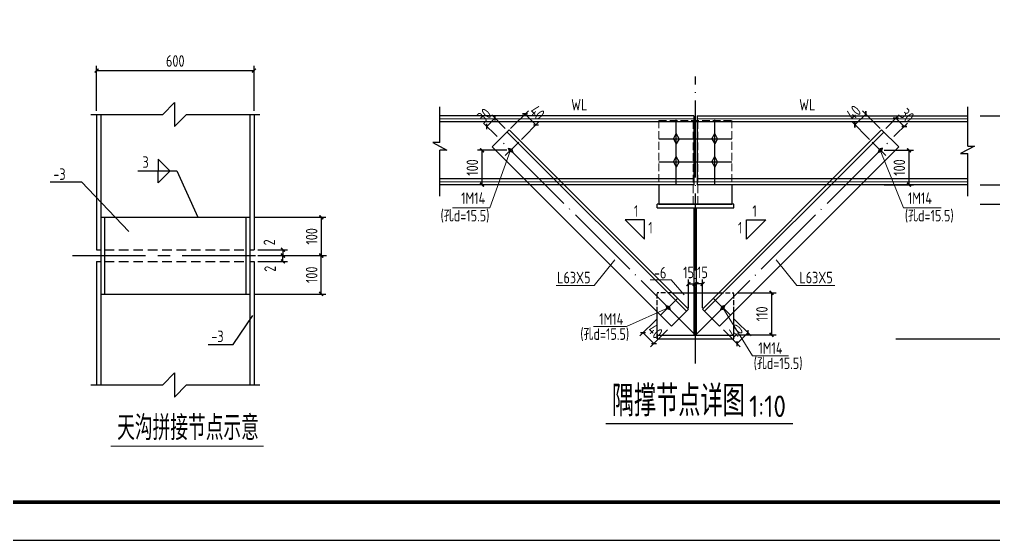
# Model space of a CAD drawing. Header units: millimetres. Extents: x 865974 to 875117, y 41124 to 44891.
# Drawn here: x 868182.8 to 868436.2, y 41123.6 to 41259.2 of the extents above; entities that cross this region are included whole.
import ezdxf

# ---------------------------------------------------------------- set-up
doc = ezdxf.new("R2010")
doc.units = ezdxf.units.MM
doc.header["$LTSCALE"] = 1000
doc.header["$MEASUREMENT"] = 0
for name, pattern in [('( Hidden )', [0.375, 0.25, -0.125]), ('3', [500, 300, -200]), ('center2', [28.575, 19.05, -3.175, 3.175, -3.175]), ('DASH', [0.35, 0.25, -0.1]), ('DASHED', [117.236842, 78.157895, -39.078947]), ('DOTE', [2.42, 2, -0.2, 0.02, -0.2])]:
    doc.linetypes.add(name, pattern=pattern)
for name, color, linetype in [('AXIS', 3, 'Continuous'), ('D1', 112, 'Continuous'), ('D2', 6, 'Continuous'), ('DIM', 7, 'Continuous'), ('DOTE', 1, 'DOTE'), ('FEN', 21, 'Continuous'), ('SHI', 3, 'Continuous'), ('文字', 7, 'Continuous'), ('桩', 6, 'Continuous'), ('梁虚线', 134, '3'), ('水平标注', 2, 'Continuous')]:
    doc.layers.add(name, color=color, linetype=linetype)
for name, color, linetype, lineweight in [('D3', 62, 'Continuous', 9), ('LZ', 64, 'Continuous', 9), ('数字', 3, 'Continuous', 9)]:
    doc.layers.add(name, color=color, linetype=linetype, lineweight=lineweight)
doc.styles.add('GBHZ', font='gbenor.shx', dxfattribs={"width": 0.9, "bigfont": 'gbcbig.shx'})
doc.dimstyles.new('Y10', dxfattribs={"dimscale": 0, "dimtxt": 3, "dimasz": 0.01, "dimexe": 1.2, "dimexo": 1, "dimgap": 1, "dimtad": 1, "dimdec": 0, "dimlfac": 10, "dimzin": 0, "dimdsep": 46, "dimtxsty": 'GBHZ', "dimblk1": 'DX', "dimblk2": 'DX', "dimsah": 1, "dimcen": 0.09, "dimdle": 1, "dimadec": 0, "dimazin": 0, "dimtfac": 1, "dimtdec": 0, "dimtix": 1, "dimtmove": 2, "dimatfit": 3, "dimldrblk": 'DX', "dimfxl": 0, "dimtolj": 1, "dimtzin": 0, "dimarcsym": 0})

# ---------------------------------------------------------------- blocks, each defined once
blk = doc.blocks.new('DX')
at = {"color": 0, "linetype": 'ByBlock', "const_width": 40}
blk.add_lwpolyline([(-54, -51), (46, 49)], dxfattribs=at)
blk = doc.blocks.new('*D10')
at = {"layer": 'Defpoints', "color": 0, "linetype": 'ByBlock', "transparency": 16777216}
for p in [(868431.71, 41234.13), (868443.26, 41234.13), (868431.71, 41216.17)]:
    blk.add_point(p, dxfattribs=at)
at = {"layer": 'dim', "color": 0, "linetype": 'ByBlock', "lineweight": -2, "transparency": 16777216}
for p, q in [((868432.71, 41234.13), (868444.46, 41234.13)), ((868443.26, 41216.18), (868443.26, 41234.12)), ((868432.71, 41216.17), (868444.46, 41216.17))]:
    blk.add_line(p, q, dxfattribs=at)
at = {"layer": 'dim', "color": 0, "linetype": 'ByBlock', "lineweight": -2, "transparency": 16777216, "xscale": 0.01, "yscale": 0.01, "zscale": 0.01}
for p, rotation in [((868443.26, 41234.13), 90), ((868443.26, 41216.17), 270)]:
    blk.add_blockref('DX', p, dxfattribs=dict(at, rotation=rotation))
at = {"layer": 'dim', "color": 0, "linetype": 'ByBlock', "transparency": 16777216, "insert": (868440.76, 41225.15), "char_height": 3, "attachment_point": 5, "rotation": 90, "style": 'GBHZ'}
blk.add_mtext('\\A1;200', dxfattribs=at)
blk = doc.blocks.new('*D11')
at = {"layer": 'Defpoints', "color": 0, "linetype": 'ByBlock', "transparency": 16777216}
for p in [(868433.71, 41211.17), (868443.26, 41211.17), (868409.74, 41176.09)]:
    blk.add_point(p, dxfattribs=at)
at = {"layer": 'dim', "color": 0, "linetype": 'ByBlock', "lineweight": -2, "transparency": 16777216}
for p, q in [((868434.71, 41211.17), (868444.46, 41211.17)), ((868443.26, 41176.1), (868443.26, 41211.16)), ((868410.74, 41176.09), (868444.46, 41176.09))]:
    blk.add_line(p, q, dxfattribs=at)
at = {"layer": 'dim', "color": 0, "linetype": 'ByBlock', "lineweight": -2, "transparency": 16777216, "xscale": 0.01, "yscale": 0.01, "zscale": 0.01}
for p, rotation in [((868443.26, 41211.17), 90), ((868443.26, 41176.09), 270)]:
    blk.add_blockref('DX', p, dxfattribs=dict(at, rotation=rotation))
at = {"layer": 'dim', "color": 0, "linetype": 'ByBlock', "transparency": 16777216, "insert": (868440.68, 41193.63), "char_height": 3, "attachment_point": 5, "rotation": 90, "style": 'GBHZ'}
blk.add_mtext('\\A1;梁高(柱高)', dxfattribs=at)
blk = doc.blocks.new('*D12')
at = {"layer": 'Defpoints', "color": 0, "transparency": 16777216}
for p in [(868358.95, 41190.36), (868358.95, 41183.13), (868360.45, 41183.13)]:
    blk.add_point(p, dxfattribs=at)
at = {"layer": 'dim', "color": 0, "lineweight": -2, "transparency": 16777216}
for p, q in [((868358.95, 41184.13), (868358.95, 41191.56)), ((868360.45, 41184.13), (868360.45, 41191.56)), ((868358.94, 41190.36), (868358.93, 41190.36)), ((868360.45, 41190.36), (868358.95, 41190.36)), ((868360.46, 41190.36), (868360.47, 41190.36))]:
    blk.add_line(p, q, dxfattribs=at)
at = {"layer": 'dim', "color": 0, "lineweight": -2, "transparency": 16777216, "xscale": 0.01, "yscale": 0.01, "zscale": 0.01}
blk.add_blockref('DX', (868358.95, 41190.36), dxfattribs=at)
at = {"layer": 'dim', "color": 0, "lineweight": -2, "transparency": 16777216, "xscale": 0.01, "yscale": 0.01, "zscale": 0.01, "rotation": 180}
blk.add_blockref('DX', (868360.45, 41190.36), dxfattribs=at)
at = {"layer": 'dim', "color": 0, "transparency": 16777216, "insert": (868360.45, 41193.36), "char_height": 3, "attachment_point": 5, "style": 'GBHZ'}
blk.add_mtext('\\A1;15', dxfattribs=at)
blk = doc.blocks.new('LS1')
at = {"layer": 'D1'}
for p, q in [((0, 10), (-5, 0)), ((-5, 0), (0, -10)), ((5, 0), (0, 10)), ((0, -10), (5, 0))]:
    blk.add_line(p, q, dxfattribs=at)
blk = doc.blocks.new('*D13')
at = {"layer": 'Defpoints', "color": 0, "transparency": 16777216}
for p in [(868407.44, 41230.12), (868412.93, 41231.37), (868409.56, 41228)]:
    blk.add_point(p, dxfattribs=at)
at = {"layer": 'dim', "color": 0, "lineweight": -2, "transparency": 16777216}
for p, q in [((868408.15, 41230.83), (868411.66, 41234.34)), ((868410.27, 41228.71), (868413.78, 41232.22)), ((868410.8, 41233.5), (868410.8, 41233.5)), ((868410.81, 41233.49), (868412.93, 41231.37)), ((868412.94, 41231.36), (868412.95, 41231.36))]:
    blk.add_line(p, q, dxfattribs=at)
at = {"layer": 'dim', "color": 0, "lineweight": -2, "transparency": 16777216, "xscale": 0.01, "yscale": 0.01, "zscale": 0.01}
for p, rotation in [((868410.81, 41233.49), 315.0000000031444), ((868412.93, 41231.37), 135.0000000031443)]:
    blk.add_blockref('DX', p, dxfattribs=dict(at, rotation=rotation))
at = {"layer": 'dim', "color": 0, "transparency": 16777216, "insert": (868413.64, 41234.2), "char_height": 3, "attachment_point": 5, "rotation": 315, "style": 'GBHZ'}
blk.add_mtext('\\A1;30', dxfattribs=at)
blk = doc.blocks.new('*D14')
at = {"layer": 'Defpoints', "color": 0, "transparency": 16777216}
for p in [(868400.15, 41231.76), (868407.44, 41230.12), (868404.61, 41227.29)]:
    blk.add_point(p, dxfattribs=at)
at = {"layer": 'dim', "color": 0, "lineweight": -2, "transparency": 16777216}
for p, q in [((868402.97, 41234.59), (868400.15, 41231.76)), ((868406.73, 41230.83), (868402.13, 41235.44)), ((868402.98, 41234.6), (868402.99, 41234.6)), ((868403.91, 41228), (868399.3, 41232.61)), ((868400.14, 41231.75), (868400.13, 41231.75))]:
    blk.add_line(p, q, dxfattribs=at)
at = {"layer": 'dim', "color": 0, "lineweight": -2, "transparency": 16777216, "xscale": 0.01, "yscale": 0.01, "zscale": 0.01}
for p, rotation in [((868402.97, 41234.59), 224.9999999976418), ((868400.15, 41231.76), 44.99999999764176)]:
    blk.add_blockref('DX', p, dxfattribs=dict(at, rotation=rotation))
at = {"layer": 'dim', "color": 0, "transparency": 16777216, "insert": (868399.79, 41234.94), "char_height": 3, "attachment_point": 5, "rotation": 45, "style": 'GBHZ'}
blk.add_mtext('\\A1;40', dxfattribs=at)
blk = doc.blocks.new('*D15')
at = {"layer": 'Defpoints', "color": 0, "transparency": 16777216}
for p in [(868406.73, 41225.17), (868406.73, 41216.17), (868414.19, 41216.17)]:
    blk.add_point(p, dxfattribs=at)
at = {"layer": 'dim', "color": 0, "lineweight": -2, "transparency": 16777216}
for p, q in [((868407.73, 41225.17), (868415.39, 41225.17)), ((868414.19, 41225.16), (868414.19, 41216.18)), ((868407.73, 41216.17), (868415.39, 41216.17))]:
    blk.add_line(p, q, dxfattribs=at)
at = {"layer": 'dim', "color": 0, "lineweight": -2, "transparency": 16777216, "xscale": 0.01, "yscale": 0.01, "zscale": 0.01}
for p, rotation in [((868414.19, 41225.17), 90), ((868414.19, 41216.17), 270)]:
    blk.add_blockref('DX', p, dxfattribs=dict(at, rotation=rotation))
at = {"layer": 'dim', "color": 0, "transparency": 16777216, "insert": (868411.69, 41220.67), "char_height": 3, "attachment_point": 5, "rotation": 90, "style": 'GBHZ'}
blk.add_mtext('\\A1;100', dxfattribs=at)
blk = doc.blocks.new('*D16')
at = {"layer": 'Defpoints', "color": 0, "transparency": 16777216}
for p in [(868358.35, 41190.36), (868356.85, 41183.13), (868358.35, 41183.13)]:
    blk.add_point(p, dxfattribs=at)
at = {"layer": 'dim', "color": 0, "lineweight": -2, "transparency": 16777216}
for p, q in [((868356.85, 41184.13), (868356.85, 41191.56)), ((868358.35, 41184.13), (868358.35, 41191.56)), ((868356.84, 41190.36), (868356.83, 41190.36)), ((868356.85, 41190.36), (868358.35, 41190.36)), ((868358.36, 41190.36), (868358.37, 41190.36))]:
    blk.add_line(p, q, dxfattribs=at)
at = {"layer": 'dim', "color": 0, "lineweight": -2, "transparency": 16777216, "xscale": 0.01, "yscale": 0.01, "zscale": 0.01}
blk.add_blockref('DX', (868356.85, 41190.36), dxfattribs=at)
at = {"layer": 'dim', "color": 0, "lineweight": -2, "transparency": 16777216, "xscale": 0.01, "yscale": 0.01, "zscale": 0.01, "rotation": 180}
blk.add_blockref('DX', (868358.35, 41190.36), dxfattribs=at)
at = {"layer": 'dim', "color": 0, "transparency": 16777216, "insert": (868356.85, 41193.36), "char_height": 3, "attachment_point": 5, "style": 'GBHZ'}
blk.add_mtext('\\A1;15', dxfattribs=at)
blk = doc.blocks.new('*D17')
at = {"layer": 'Defpoints', "color": 0, "transparency": 16777216}
for p in [(868304.36, 41231.37), (868309.85, 41230.12), (868307.73, 41228)]:
    blk.add_point(p, dxfattribs=at)
at = {"layer": 'dim', "color": 0, "lineweight": -2, "transparency": 16777216}
for p, q in [((868307.03, 41228.71), (868303.51, 41232.22)), ((868306.48, 41233.49), (868304.36, 41231.37)), ((868309.15, 41230.83), (868305.64, 41234.34)), ((868306.49, 41233.5), (868306.5, 41233.5)), ((868304.36, 41231.36), (868304.35, 41231.36))]:
    blk.add_line(p, q, dxfattribs=at)
at = {"layer": 'dim', "color": 0, "lineweight": -2, "transparency": 16777216, "xscale": 0.01, "yscale": 0.01, "zscale": 0.01}
for p, rotation in [((868304.36, 41231.37), 44.99999999685568), ((868306.48, 41233.49), 224.9999999968557)]:
    blk.add_blockref('DX', p, dxfattribs=dict(at, rotation=rotation))
at = {"layer": 'dim', "color": 0, "transparency": 16777216, "insert": (868303.66, 41234.2), "char_height": 3, "attachment_point": 5, "rotation": 45, "style": 'GBHZ'}
blk.add_mtext('\\A1;30', dxfattribs=at)
blk = doc.blocks.new('*D18')
at = {"layer": 'Defpoints', "color": 0, "transparency": 16777216}
for p in [(868309.85, 41230.12), (868317.15, 41231.76), (868312.68, 41227.29)]:
    blk.add_point(p, dxfattribs=at)
at = {"layer": 'dim', "color": 0, "lineweight": -2, "transparency": 16777216}
for p, q in [((868310.56, 41230.83), (868315.17, 41235.44)), ((868314.31, 41234.6), (868314.31, 41234.6)), ((868314.32, 41234.59), (868317.15, 41231.76)), ((868313.39, 41228), (868318, 41232.61)), ((868317.16, 41231.75), (868317.16, 41231.75))]:
    blk.add_line(p, q, dxfattribs=at)
at = {"layer": 'dim', "color": 0, "lineweight": -2, "transparency": 16777216, "xscale": 0.01, "yscale": 0.01, "zscale": 0.01}
for p, rotation in [((868314.32, 41234.59), 315.0000000023583), ((868317.15, 41231.76), 135.0000000023582)]:
    blk.add_blockref('DX', p, dxfattribs=dict(at, rotation=rotation))
at = {"layer": 'dim', "color": 0, "transparency": 16777216, "insert": (868317.5, 41234.94), "char_height": 3, "attachment_point": 5, "rotation": 315, "style": 'GBHZ'}
blk.add_mtext('\\A1;40', dxfattribs=at)
blk = doc.blocks.new('*D19')
at = {"layer": 'Defpoints', "color": 0, "transparency": 16777216}
for p in [(868310.56, 41225.17), (868303.1, 41216.17), (868310.56, 41216.17)]:
    blk.add_point(p, dxfattribs=at)
at = {"layer": 'dim', "color": 0, "lineweight": -2, "transparency": 16777216}
for p, q in [((868309.56, 41225.17), (868301.9, 41225.17)), ((868303.1, 41225.16), (868303.1, 41216.18)), ((868309.56, 41216.17), (868301.9, 41216.17))]:
    blk.add_line(p, q, dxfattribs=at)
at = {"layer": 'dim', "color": 0, "lineweight": -2, "transparency": 16777216, "xscale": 0.01, "yscale": 0.01, "zscale": 0.01}
for p, rotation in [((868303.1, 41225.17), 90), ((868303.1, 41216.17), 270)]:
    blk.add_blockref('DX', p, dxfattribs=dict(at, rotation=rotation))
at = {"layer": 'dim', "color": 0, "transparency": 16777216, "insert": (868300.6, 41220.67), "char_height": 3, "attachment_point": 5, "rotation": 90, "style": 'GBHZ'}
blk.add_mtext('\\A1;100', dxfattribs=at)
blk = doc.blocks.new('*D20')
at = {"layer": 'Defpoints', "color": 0, "transparency": 16777216}
for p in [(868368.65, 41188.08), (868368.65, 41177.09), (868378.43, 41177.09)]:
    blk.add_point(p, dxfattribs=at)
at = {"layer": 'dim', "color": 0, "lineweight": -2, "transparency": 16777216}
for p, q in [((868369.65, 41188.08), (868379.63, 41188.08)), ((868378.43, 41188.07), (868378.43, 41177.1)), ((868369.65, 41177.09), (868379.63, 41177.09))]:
    blk.add_line(p, q, dxfattribs=at)
at = {"layer": 'dim', "color": 0, "lineweight": -2, "transparency": 16777216, "xscale": 0.01, "yscale": 0.01, "zscale": 0.01}
for p, rotation in [((868378.43, 41188.08), 90), ((868378.43, 41177.09), 270)]:
    blk.add_blockref('DX', p, dxfattribs=dict(at, rotation=rotation))
at = {"layer": 'dim', "color": 0, "transparency": 16777216, "insert": (868375.93, 41182.58), "char_height": 3, "attachment_point": 5, "rotation": 90, "style": 'GBHZ'}
blk.add_mtext('\\A1;110', dxfattribs=at)
blk = doc.blocks.new('*D21')
at = {"layer": 'Defpoints', "color": 0, "linetype": 'ByBlock', "transparency": 16777216}
for p in [(868431.71, 41216.17), (868431.71, 41211.17), (868443.26, 41211.17)]:
    blk.add_point(p, dxfattribs=at)
at = {"layer": 'dim', "color": 0, "linetype": 'ByBlock', "lineweight": -2, "transparency": 16777216}
for p, q in [((868432.71, 41216.17), (868444.46, 41216.17)), ((868443.26, 41216.16), (868443.26, 41211.18)), ((868432.71, 41211.17), (868444.46, 41211.17))]:
    blk.add_line(p, q, dxfattribs=at)
at = {"layer": 'dim', "color": 0, "linetype": 'ByBlock', "lineweight": -2, "transparency": 16777216, "xscale": 0.01, "yscale": 0.01, "zscale": 0.01}
for p, rotation in [((868443.26, 41216.17), 90), ((868443.26, 41211.17), 270)]:
    blk.add_blockref('DX', p, dxfattribs=dict(at, rotation=rotation))
at = {"layer": 'dim', "color": 0, "linetype": 'ByBlock', "transparency": 16777216, "insert": (868440.76, 41213.8), "char_height": 3, "attachment_point": 5, "rotation": 90, "style": 'GBHZ'}
blk.add_mtext('\\A1;50', dxfattribs=at)
blk = doc.blocks.new('*D22')
at = {"layer": 'Defpoints', "color": 0, "transparency": 16777216}
for p in [(868368.03, 41181.94), (868365.2, 41179.11), (868372.29, 41177.68)]:
    blk.add_point(p, dxfattribs=at)
at = {"layer": 'dim', "color": 0, "lineweight": -2, "transparency": 16777216}
for p, q in [((868368.73, 41181.23), (868373.13, 41176.83)), ((868365.91, 41178.4), (868370.31, 41174)), ((868369.46, 41174.85), (868372.29, 41177.68)), ((868372.29, 41177.69), (868372.3, 41177.7)), ((868369.45, 41174.85), (868369.44, 41174.84))]:
    blk.add_line(p, q, dxfattribs=at)
at = {"layer": 'dim', "color": 0, "lineweight": -2, "transparency": 16777216, "xscale": 0.01, "yscale": 0.01, "zscale": 0.01}
for p, rotation in [((868372.29, 41177.68), 225), ((868369.46, 41174.85), 45)]:
    blk.add_blockref('DX', p, dxfattribs=dict(at, rotation=rotation))
at = {"layer": 'dim', "color": 0, "transparency": 16777216, "insert": (868369.1, 41178.04), "char_height": 3, "attachment_point": 5, "rotation": 45, "style": 'GBHZ'}
blk.add_mtext('\\A1;40', dxfattribs=at)
blk = doc.blocks.new('*D23')
at = {"layer": 'Defpoints', "color": 0, "transparency": 16777216}
for p in [(868349.27, 41181.94), (868352.1, 41179.11), (868345.01, 41177.68)]:
    blk.add_point(p, dxfattribs=at)
at = {"layer": 'dim', "color": 0, "lineweight": -2, "transparency": 16777216}
for p, q in [((868348.56, 41181.23), (868344.16, 41176.83)), ((868345, 41177.69), (868345, 41177.7)), ((868347.84, 41174.85), (868345.01, 41177.68)), ((868351.39, 41178.4), (868346.99, 41174)), ((868347.84, 41174.85), (868347.85, 41174.84))]:
    blk.add_line(p, q, dxfattribs=at)
at = {"layer": 'dim', "color": 0, "lineweight": -2, "transparency": 16777216, "xscale": 0.01, "yscale": 0.01, "zscale": 0.01}
for p, rotation in [((868345.01, 41177.68), 315), ((868347.84, 41174.85), 135)]:
    blk.add_blockref('DX', p, dxfattribs=dict(at, rotation=rotation))
at = {"layer": 'dim', "color": 0, "transparency": 16777216, "insert": (868348.19, 41178.04), "char_height": 3, "attachment_point": 5, "rotation": 315, "style": 'GBHZ'}
blk.add_mtext('\\A1;40', dxfattribs=at)
blk = doc.blocks.new('*D312')
at = {"layer": 'Defpoints', "color": 0, "linetype": 'ByBlock', "transparency": 16777216}
for p in [(868243.81, 41245.89), (868202.81, 41234.45), (868243.81, 41234.45)]:
    blk.add_point(p, dxfattribs=at)
at = {"layer": 'DIM', "color": 0, "linetype": 'ByBlock', "lineweight": -2, "transparency": 16777216}
for p, q in [((868202.81, 41235.45), (868202.81, 41247.09)), ((868202.82, 41245.89), (868243.8, 41245.89)), ((868243.81, 41235.45), (868243.81, 41247.09))]:
    blk.add_line(p, q, dxfattribs=at)
at = {"layer": 'DIM', "color": 0, "linetype": 'ByBlock', "lineweight": -2, "transparency": 16777216, "xscale": 0.01, "yscale": 0.01, "zscale": 0.01, "rotation": 180}
blk.add_blockref('DX', (868202.81, 41245.89), dxfattribs=at)
at = {"layer": 'DIM', "color": 0, "linetype": 'ByBlock', "lineweight": -2, "transparency": 16777216, "xscale": 0.01, "yscale": 0.01, "zscale": 0.01}
blk.add_blockref('DX', (868243.81, 41245.89), dxfattribs=at)
at = {"layer": 'DIM', "color": 0, "linetype": 'ByBlock', "transparency": 16777216, "insert": (868223.31, 41248.39), "char_height": 3, "attachment_point": 5, "style": 'GBHZ'}
blk.add_mtext('\\A1;600', dxfattribs=at)
blk = doc.blocks.new('*D313')
at = {"layer": 'Defpoints', "color": 0, "linetype": 'ByBlock', "transparency": 16777216}
for p in [(868242.71, 41207.75), (868250.84, 41197.75), (868261.29, 41197.75)]:
    blk.add_point(p, dxfattribs=at)
at = {"layer": 'DIM', "color": 0, "linetype": 'ByBlock', "lineweight": -2, "transparency": 16777216}
for p, q in [((868243.71, 41207.75), (868262.49, 41207.75)), ((868261.29, 41207.74), (868261.29, 41197.76)), ((868251.84, 41197.75), (868262.49, 41197.75))]:
    blk.add_line(p, q, dxfattribs=at)
at = {"layer": 'DIM', "color": 0, "linetype": 'ByBlock', "lineweight": -2, "transparency": 16777216, "xscale": 0.01, "yscale": 0.01, "zscale": 0.01}
for p, rotation in [((868261.29, 41207.75), 90), ((868261.29, 41197.75), 270)]:
    blk.add_blockref('DX', p, dxfattribs=dict(at, rotation=rotation))
at = {"layer": 'DIM', "color": 0, "linetype": 'ByBlock', "transparency": 16777216, "insert": (868258.79, 41202.75), "char_height": 3, "attachment_point": 5, "rotation": 90, "style": 'GBHZ'}
blk.add_mtext('\\A1;100', dxfattribs=at)
blk = doc.blocks.new('*D314')
at = {"layer": 'Defpoints', "color": 0, "linetype": 'ByBlock', "transparency": 16777216}
for p in [(868250.84, 41197.75), (868261.29, 41197.75), (868242.71, 41187.75)]:
    blk.add_point(p, dxfattribs=at)
at = {"layer": 'DIM', "color": 0, "linetype": 'ByBlock', "lineweight": -2, "transparency": 16777216}
for p, q in [((868251.84, 41197.75), (868262.49, 41197.75)), ((868261.29, 41187.76), (868261.29, 41197.74)), ((868243.71, 41187.75), (868262.49, 41187.75))]:
    blk.add_line(p, q, dxfattribs=at)
at = {"layer": 'DIM', "color": 0, "linetype": 'ByBlock', "lineweight": -2, "transparency": 16777216, "xscale": 0.01, "yscale": 0.01, "zscale": 0.01}
for p, rotation in [((868261.29, 41197.75), 90), ((868261.29, 41187.75), 270)]:
    blk.add_blockref('DX', p, dxfattribs=dict(at, rotation=rotation))
at = {"layer": 'DIM', "color": 0, "linetype": 'ByBlock', "transparency": 16777216, "insert": (868258.79, 41192.75), "char_height": 3, "attachment_point": 5, "rotation": 90, "style": 'GBHZ'}
blk.add_mtext('\\A1;100', dxfattribs=at)
blk = doc.blocks.new('*D315')
at = {"layer": 'Defpoints', "color": 0, "linetype": 'ByBlock', "transparency": 16777216}
for p in [(868243.81, 41197.75), (868251.31, 41197.75), (868243.81, 41196.25)]:
    blk.add_point(p, dxfattribs=at)
at = {"layer": 'DIM', "color": 0, "linetype": 'ByBlock', "lineweight": -2, "transparency": 16777216}
for p, q in [((868244.81, 41197.75), (868252.51, 41197.75)), ((868251.31, 41197.76), (868251.31, 41197.77)), ((868251.31, 41196.25), (868251.31, 41197.75)), ((868244.81, 41196.25), (868252.51, 41196.25)), ((868251.31, 41196.24), (868251.31, 41196.23))]:
    blk.add_line(p, q, dxfattribs=at)
at = {"layer": 'DIM', "color": 0, "linetype": 'ByBlock', "lineweight": -2, "transparency": 16777216, "xscale": 0.01, "yscale": 0.01, "zscale": 0.01}
for p, rotation in [((868251.31, 41197.75), 270), ((868251.31, 41196.25), 90)]:
    blk.add_blockref('DX', p, dxfattribs=dict(at, rotation=rotation))
at = {"layer": 'DIM', "color": 0, "linetype": 'ByBlock', "transparency": 16777216, "insert": (868247.98, 41194.31), "char_height": 3, "attachment_point": 5, "rotation": 90, "style": 'GBHZ'}
blk.add_mtext('\\A1;2', dxfattribs=at)
blk = doc.blocks.new('*D316')
at = {"layer": 'Defpoints', "color": 0, "linetype": 'ByBlock', "transparency": 16777216}
for p in [(868243.81, 41199.25), (868243.81, 41197.75), (868251.31, 41197.75)]:
    blk.add_point(p, dxfattribs=at)
at = {"layer": 'DIM', "color": 0, "linetype": 'ByBlock', "lineweight": -2, "transparency": 16777216}
for p, q in [((868244.81, 41199.25), (868252.51, 41199.25)), ((868251.31, 41199.26), (868251.31, 41199.27)), ((868251.31, 41199.25), (868251.31, 41197.75)), ((868244.81, 41197.75), (868252.51, 41197.75)), ((868251.31, 41197.74), (868251.31, 41197.73))]:
    blk.add_line(p, q, dxfattribs=at)
at = {"layer": 'DIM', "color": 0, "linetype": 'ByBlock', "lineweight": -2, "transparency": 16777216, "xscale": 0.01, "yscale": 0.01, "zscale": 0.01}
for p, rotation in [((868251.31, 41199.25), 270), ((868251.31, 41197.75), 90)]:
    blk.add_blockref('DX', p, dxfattribs=dict(at, rotation=rotation))
at = {"layer": 'DIM', "color": 0, "linetype": 'ByBlock', "transparency": 16777216, "insert": (868247.79, 41201.19), "char_height": 3, "attachment_point": 5, "rotation": 90, "style": 'GBHZ'}
blk.add_mtext('\\A1;2', dxfattribs=at)

msp = doc.modelspace()

# ---------------------------------------------------------------- linework, layer by layer
at = {"color": 7, "ltscale": 0.75}
for p, q in [((868190.803, 41216.904, 15.397), (868198.933, 41216.904, 15.397)), ((868211.211, 41204.058, 15.397), (868198.933, 41216.904, 15.397)), ((868238.343, 41174.619, 15.397), (868243.503, 41182.13, 15.397)), ((868231.832, 41174.619, 15.397), (868238.343, 41174.619, 15.397))]:
    msp.add_line(p, q, dxfattribs=at)
msp.add_line((868708.51, 41123.604), (867867.51, 41123.604))
at = {"color": 0, "const_width": 1}
msp.add_lwpolyline([(868698.51, 41133.604), (867892.51, 41133.604), (867892.51, 41707.604), (868698.51, 41707.604)], close=True, dxfattribs=at)
at = {"layer": 'D1', "color": 251}
for p, q in [((868292.102, 41227.159), (868292.102, 41236.44)), ((868429.466, 41226.246), (868429.466, 41236.44)), ((868290.333, 41227.159), (868293.951, 41225.22)), ((868292.102, 41227.159), (868290.333, 41227.159)), ((868293.951, 41225.22), (868292.102, 41225.22)), ((868292.102, 41213.21), (868292.102, 41225.22)), ((868431.236, 41226.246), (868427.618, 41224.307)), ((868429.466, 41226.246), (868431.236, 41226.246)), ((868427.618, 41224.307), (868429.466, 41224.307)), ((868429.466, 41213.21), (868429.466, 41224.307))]:
    msp.add_line(p, q, dxfattribs=at)
at = {"layer": 'D1', "color": 251, "linetype": 'DASH', "ltscale": 0.005}
for p, q in [((868352.605, 41188.078), (868348.648, 41188.078)), ((868348.648, 41183.125), (868348.648, 41188.078)), ((868364.69, 41188.078), (868368.648, 41188.078)), ((868368.648, 41183.125), (868368.648, 41188.078))]:
    msp.add_line(p, q, dxfattribs=at)
at = {"layer": 'D2'}
for p, q in [((868358.248, 41234.132), (868292.102, 41234.132)), ((868429.466, 41232.559), (868292.102, 41232.559)), ((868358.248, 41232.91), (868359.048, 41232.91)), ((868359.048, 41234.132), (868429.466, 41234.132)), ((868310.208, 41230.475), (868305.753, 41226.02)), ((868356.282, 41183.269), (868309.642, 41229.909)), ((868356.848, 41183.835), (868310.208, 41230.475)), ((868360.448, 41183.835), (868407.087, 41230.475)), ((868361.013, 41183.269), (868407.653, 41229.909)), ((868407.087, 41230.475), (868411.542, 41226.02)), ((868352.393, 41179.38), (868305.753, 41226.02)), ((868364.902, 41179.38), (868411.542, 41226.02)), ((868358.248, 41217.745), (868292.102, 41217.745)), ((868429.466, 41217.745), (868359.048, 41217.745)), ((868358.248, 41216.171), (868292.102, 41216.171)), ((868349.148, 41216.171), (868349.148, 41211.171)), ((868429.466, 41216.171), (868359.048, 41216.171)), ((868368.148, 41216.171), (868368.148, 41211.171)), ((868368.648, 41211.171), (868348.648, 41211.171)), ((868348.648, 41210.154), (868348.648, 41211.171)), ((868348.648, 41210.154), (868368.648, 41210.154)), ((868349.148, 41211.171), (868368.148, 41211.171)), ((868358.348, 41177.085), (868358.348, 41210.154)), ((868358.948, 41177.085), (868358.948, 41210.154)), ((868368.648, 41210.154), (868368.648, 41211.171)), ((868352.605, 41188.078), (868364.69, 41188.078)), ((868348.648, 41176.085), (868348.648, 41183.125)), ((868348.648, 41177.344), (868348.648, 41183.125)), ((868352.393, 41179.38), (868356.848, 41183.835)), ((868364.902, 41179.38), (868360.448, 41183.835)), ((868368.648, 41176.085), (868368.648, 41183.125)), ((868348.648, 41177.344), (868348.648, 41176.085)), ((868348.648, 41177.085), (868368.648, 41177.085)), ((868348.648, 41176.085), (868368.648, 41176.085)), ((868348.648, 41176.085), (868368.648, 41176.085))]:
    msp.add_line(p, q, dxfattribs=at)
at = {"layer": 'D3', "color": 251}
for p, q in [((868310.561, 41225.171), (868305.164, 41210.177)), ((868406.734, 41225.171), (868412.797, 41210.177)), ((868305.164, 41210.177), (868295.402, 41210.177)), ((868412.797, 41210.177), (868422.56, 41210.177)), ((868337.682, 41196.629), (868332.309, 41189.943)), ((868379.613, 41196.629), (868384.986, 41189.943)), ((868332.309, 41189.943), (868322.381, 41189.943)), ((868352.317, 41191.434), (868346.848, 41191.434)), ((868352.317, 41191.434), (868355.725, 41187.527)), ((868384.986, 41189.943), (868394.914, 41189.943)), ((868351.544, 41184.188), (868340.704, 41179.265)), ((868365.751, 41184.188), (868373.453, 41171.674)), ((868340.704, 41179.265), (868332.099, 41179.265)), ((868373.453, 41171.674), (868382.891, 41171.674))]:
    msp.add_line(p, q, dxfattribs=at)
at = {"layer": 'DOTE', "linetype": 'DOTE', "ltscale": 0.01}
for p, q in [((868358.648, 41169.667), (868358.648, 41244.375)), ((868353.648, 41216.172), (868353.648, 41233.055)), ((868363.648, 41216.172), (868363.648, 41233.055)), ((868358.648, 41177.085), (868307.733, 41228)), ((868312.683, 41227.293), (868309.147, 41223.757)), ((868349.148, 41228.172), (868368.148, 41228.172)), ((868358.648, 41177.085), (868409.562, 41228)), ((868404.612, 41227.293), (868408.148, 41223.757)), ((868349.148, 41222.169), (868368.148, 41222.169)), ((868349.564, 41182.209), (868354.019, 41186.663)), ((868367.731, 41182.209), (868363.276, 41186.663))]:
    msp.add_line(p, q, dxfattribs=at)
at = {"layer": 'DOTE', "linetype": 'center2', "ltscale": 0.001}
msp.add_line((868196.541, 41197.75, 15.397), (868262.614, 41197.75, 15.397), dxfattribs=at)
at = {"layer": 'FEN', "ltscale": 0.3}
for p, q in [((868213.554, 41219.764, 15.397), (868223.743, 41219.764, 15.397)), ((868223.743, 41219.764, 15.397), (868229.146, 41207.75, 15.397))]:
    msp.add_line(p, q, dxfattribs=at)
at = {"layer": 'FEN', "ltscale": 0.3, "elevation": 15.397}
for points in [[(868218.831, 41222.83), (868218.831, 41219.764)], [(868218.831, 41222.83), (868221.864, 41219.797)], [(868218.831, 41216.699), (868218.831, 41219.764)], [(868218.831, 41216.699), (868221.864, 41219.731)]]:
    msp.add_lwpolyline(points, dxfattribs=at)
at = {"layer": 'LZ', "color": 251, "linetype": 'DASHED', "ltscale": 300}
for p, q in [((868358.248, 41233.345), (868292.102, 41233.345)), ((868429.466, 41233.345), (868359.048, 41233.345)), ((868429.466, 41216.958), (868292.102, 41216.958))]:
    msp.add_line(p, q, dxfattribs=at)
at = {"layer": 'LZ', "color": 251, "linetype": 'DASH', "ltscale": 0.008}
for p, q in [((868349.148, 41232.91), (868368.148, 41232.91)), ((868349.148, 41232.91), (868349.148, 41216.171)), ((868358.005, 41211.171), (868358.005, 41232.91)), ((868359.29, 41211.171), (868359.29, 41232.91)), ((868368.148, 41232.91), (868368.148, 41216.171))]:
    msp.add_line(p, q, dxfattribs=at)
at = {"layer": 'SHI'}
for p, q in [((868220.078, 41234.446, 15.397), (868223.137, 41237.587, 15.397)), ((868223.137, 41237.587, 15.397), (868223.137, 41231.304, 15.397)), ((868201.307, 41234.446, 15.397), (868220.078, 41234.446, 15.397)), ((868226.197, 41234.446, 15.397), (868223.137, 41231.304, 15.397)), ((868226.197, 41234.446, 15.397), (868245.307, 41234.446, 15.397)), ((868220.078, 41164.076, 15.397), (868223.137, 41167.217, 15.397)), ((868223.137, 41167.217, 15.397), (868223.137, 41160.935, 15.397)), ((868201.307, 41164.076, 15.397), (868220.078, 41164.076, 15.397)), ((868226.197, 41164.076, 15.397), (868223.137, 41160.935, 15.397)), ((868226.197, 41164.076, 15.397), (868245.307, 41164.076, 15.397))]:
    msp.add_line(p, q, dxfattribs=at)
at = {"layer": 'SHI', "linetype": '( Hidden )', "ltscale": 0.01}
for p, q in [((868204.907, 41199.25, 15.397), (868241.707, 41199.25, 15.397)), ((868204.907, 41196.25, 15.397), (868241.707, 41196.25, 15.397))]:
    msp.add_line(p, q, dxfattribs=at)
at = {"layer": 'SHI', "elevation": 15.397}
for points in [[(868202.807, 41234.446), (868202.807, 41199.25)], [(868203.907, 41234.446), (868203.907, 41164.076)], [(868242.707, 41234.446), (868242.707, 41164.076)], [(868243.807, 41234.446), (868243.807, 41199.25)], [(868203.907, 41207.75), (868242.707, 41207.75)], [(868204.907, 41207.75), (868204.907, 41187.75)], [(868241.707, 41207.75), (868241.707, 41187.75)], [(868202.807, 41199.25), (868203.907, 41199.25)], [(868242.707, 41199.25), (868243.807, 41199.25)], [(868202.807, 41196.25), (868202.807, 41164.076)], [(868202.807, 41196.25), (868203.907, 41196.25)], [(868242.707, 41196.25), (868243.807, 41196.25)], [(868243.807, 41196.25), (868243.807, 41164.076)], [(868203.907, 41187.75), (868242.707, 41187.75)]]:
    msp.add_lwpolyline(points, dxfattribs=at)
at = {"layer": '文字', "color": 6, "const_width": 0.32}
msp.add_lwpolyline([(868335.299, 41153.988), (868384.039, 41153.988)], dxfattribs=at)
at = {"layer": '文字', "color": 6, "const_width": 0.256, "elevation": 15.397}
msp.add_lwpolyline([(868206.465, 41148.172), (868246.332, 41148.172)], dxfattribs=at)
at = {"layer": '桩'}
for p, q in [((868358.248, 41234.132), (868358.248, 41216.171)), ((868359.048, 41234.132), (868359.048, 41216.171)), ((868352.899, 41228.172), (868353.648, 41229.553)), ((868354.396, 41228.172), (868353.648, 41229.553)), ((868362.899, 41228.172), (868363.648, 41229.553)), ((868364.396, 41228.172), (868363.648, 41229.553)), ((868352.899, 41228.172), (868353.648, 41226.791)), ((868354.396, 41228.172), (868353.648, 41226.791)), ((868362.899, 41228.172), (868363.648, 41226.791)), ((868364.396, 41228.172), (868363.648, 41226.791)), ((868352.899, 41222.169), (868353.648, 41223.55)), ((868352.899, 41222.169), (868353.648, 41220.787)), ((868354.396, 41222.169), (868353.648, 41223.55)), ((868354.396, 41222.169), (868353.648, 41220.787)), ((868362.899, 41222.169), (868363.648, 41223.55)), ((868362.899, 41222.169), (868363.648, 41220.787)), ((868364.396, 41222.169), (868363.648, 41223.55)), ((868364.396, 41222.169), (868363.648, 41220.787))]:
    msp.add_line(p, q, dxfattribs=at)
at = {"layer": '梁虚线', "color": 6, "linetype": 'ByBlock'}
for p, q in [((868345.36, 41207.046), (868340.36, 41207.046)), ((868345.36, 41202.046), (868340.36, 41207.046)), ((868345.36, 41202.046), (868345.36, 41207.046)), ((868371.935, 41202.046), (868371.935, 41207.046)), ((868371.935, 41207.046), (868376.935, 41207.046)), ((868371.935, 41202.046), (868376.935, 41207.046))]:
    msp.add_line(p, q, dxfattribs=at)

# ---------------------------------------------------------------- block references
at = {"layer": 'D2'}
for p, xscale, yscale, zscale, rotation in [((868310.561, 41225.171), -0.0786542399324214, 0.07865424011833966, 0.07865424, 45), ((868406.734, 41225.171), 0.07865423993242139, 0.07865423993242139, 0.07865423993242139, 315), ((868351.544, 41184.188), -0.0786542399324214, 0.07865424011833966, 0.07865424, 45), ((868365.751, 41184.188), 0.07865423993242139, 0.07865423993242139, 0.07865423993242139, 315)]:
    msp.add_blockref('LS1', p, dxfattribs=dict(at, xscale=xscale, yscale=yscale, zscale=zscale, rotation=rotation))

# ---------------------------------------------------------------- texts
at = {"layer": 'AXIS', "style": 'GBHZ', "width": 0.9}
for s, p in [('3', (868214.784, 41220.576, 38.397)), ('-3', (868191.595, 41217.436, 15.397)), ('-3', (868232.7, 41175.24, 15.397))]:
    msp.add_text(s, height=3, dxfattribs=at).set_placement(p)
at = {"layer": 'D3', "color": 3, "style": 'GBHZ', "width": 0.9}
for s, p in [('1M14', (868297.676, 41211.194)), ('1M14', (868413.901, 41211.194)), ('1', (868342.645, 41207.857)), ('1', (868373.45, 41207.857)), ('1', (868346.383, 41203.485)), ('1', (868369.712, 41203.485)), ('-6', (868347.843, 41191.771)), ('L63X5', (868322.649, 41190.536)), ('L63X5', (868385.667, 41190.536)), ('1M14', (868333.595, 41179.76)), ('1M14', (868375.011, 41172.168))]:
    msp.add_text(s, height=3, dxfattribs=at).set_placement(p)
at = {"layer": '数字', "style": 'GBHZ', "width": 0.9}
for p in [(868292.326, 41206.636), (868413.11, 41206.636), (868328.682, 41175.811), (868373.784, 41168.22)]:
    msp.add_text('(孔d=15.5)', height=3, dxfattribs=at).set_placement(p)
at = {"layer": '文字', "color": 6, "style": 'GBHZ'}
for s, height, p in [('隅撑节点详图', 8, (868336.907, 41155.939)), ('1:10', 5.6, (868372.6, 41155.743)), ('天沟拼接节点示意', 6.4, (868208.198, 41149.733, 15.397))]:
    msp.add_text(s, height=height, dxfattribs=at).set_placement(p)
at = {"layer": '水平标注', "style": 'GBHZ', "width": 0.9}
for p in [(868326.31, 41235.511, -7), (868385.631, 41235.511, -7)]:
    msp.add_text('WL', height=3, dxfattribs=at).set_placement(p)

# ---------------------------------------------------------------- dimensions: what is measured, and where the dimension line sits
at = {"layer": 'DIM', "linetype": 'ByBlock'}
dim = msp.add_linear_dim(base=(868243.807, 41245.892, 15.397), p1=(868202.807, 41234.446, 15.397), p2=(868243.807, 41234.446, 15.397), text='600', dimstyle='Y10', override={"dimscale": 1}, dxfattribs=at)
dim.commit()
dim.dimension.update_dxf_attribs({"geometry": '*D312', "text_midpoint": (868223.307, 41248.392, 15.397)})
at = {"layer": 'dim'}
for p1, p2, distance, picture, middle in [((868309.854, 41230.121), (868307.733, 41228), -4.765, '*D17', (868303.656, 41234.198)), ((868309.854, 41230.121), (868312.683, 41227.293), 6.318, '*D18', (868317.503, 41234.942)), ((868407.441, 41230.121), (868404.612, 41227.293), -6.318, '*D14', (868399.792, 41234.942)), ((868407.441, 41230.121), (868409.562, 41228), 4.765, '*D13', (868413.639, 41234.198)), ((868352.096, 41179.111), (868349.267, 41181.94), 6.022, '*D23', (868348.191, 41178.035)), ((868365.199, 41179.111), (868368.028, 41181.94), -6.022, '*D22', (868369.104, 41178.035))]:
    dim = msp.add_aligned_dim(p1=p1, p2=p2, distance=distance, dimstyle='Y10', override={"dimscale": 1}, dxfattribs=at)
    dim.commit()
    dim.dimension.update_dxf_attribs({"geometry": picture, "text_midpoint": middle})
at = {"layer": 'dim', "color": 0, "linetype": 'ByBlock'}
for base, p1, p2, angle, text, picture, middle in [((868443.264, 41234.132), (868431.708, 41216.171), (868431.708, 41234.132), 90, '200', '*D10', (868440.764, 41225.152)), ((868443.264, 41211.171), (868409.736, 41176.085), (868433.708, 41211.171), 270, '梁高(柱高)', '*D11', (868440.682, 41193.628))]:
    dim = msp.add_linear_dim(base=base, p1=p1, p2=p2, angle=angle, text=text, dimstyle='Y10', override={"dimscale": 1}, dxfattribs=at)
    dim.commit()
    dim.dimension.update_dxf_attribs({"geometry": picture, "text_midpoint": middle})
at = {"layer": 'dim'}
for base, p1, p2, picture, middle in [((868303.105, 41216.171), (868310.561, 41225.171), (868310.561, 41216.171), '*D19', (868300.605, 41220.671)), ((868414.19, 41216.171), (868406.734, 41225.171), (868406.734, 41216.171), '*D15', (868411.69, 41220.671))]:
    dim = msp.add_linear_dim(base=base, p1=p1, p2=p2, angle=90, text='100', dimstyle='Y10', override={"dimscale": 1}, dxfattribs=at)
    dim.commit()
    dim.dimension.update_dxf_attribs({"geometry": picture, "text_midpoint": middle})
at = {"layer": 'dim', "color": 0, "linetype": 'ByBlock'}
dim = msp.add_linear_dim(base=(868443.264, 41211.171), p1=(868431.708, 41216.171), p2=(868431.708, 41211.171), angle=270, dimstyle='Y10', override={"dimscale": 1}, dxfattribs=at)
dim.commit()
dim.dimension.update_dxf_attribs({"geometry": '*D21', "text_midpoint": (868440.764, 41213.805), "dimtype": 160})
at = {"layer": 'DIM', "linetype": 'ByBlock'}
for p1, angle, picture, middle in [((868242.707, 41207.75, 15.397), 90, '*D313', (868258.787, 41202.75, 15.397)), ((868242.707, 41187.75, 15.397), 270, '*D314', (868258.787, 41192.75, 15.397))]:
    dim = msp.add_linear_dim(base=(868261.287, 41197.75, 15.397), p1=p1, p2=(868250.837, 41197.75, 15.397), angle=angle, text='100', dimstyle='Y10', override={"dimscale": 1}, dxfattribs=at)
    dim.commit()
    dim.dimension.update_dxf_attribs({"geometry": picture, "text_midpoint": middle})
for p1, angle, picture, middle in [((868243.807, 41199.25, 15.397), 90, '*D316', (868247.789, 41201.19, 15.397)), ((868243.807, 41196.25, 15.397), 270, '*D315', (868247.979, 41194.31, 15.397))]:
    dim = msp.add_linear_dim(base=(868251.306, 41197.75, 15.397), p1=p1, p2=(868243.807, 41197.75, 15.397), angle=angle, text='2', dimstyle='Y10', override={"dimscale": 1}, dxfattribs=at)
    dim.commit()
    dim.dimension.update_dxf_attribs({"geometry": picture, "text_midpoint": middle, "dimtype": 160})
at = {"layer": 'dim'}
dim = msp.add_linear_dim(base=(868358.348, 41190.358), p1=(868356.848, 41183.128), p2=(868358.348, 41183.128), angle=180, dimstyle='Y10', override={"dimscale": 1}, dxfattribs=at)
dim.commit()
dim.dimension.update_dxf_attribs({"geometry": '*D16', "text_midpoint": (868356.846, 41193.358), "dimtype": 160})
dim = msp.add_linear_dim(base=(868358.948, 41190.358), p1=(868360.448, 41183.128), p2=(868358.948, 41183.128), dimstyle='Y10', override={"dimscale": 1}, dxfattribs=at)
dim.commit()
dim.dimension.update_dxf_attribs({"geometry": '*D12', "text_midpoint": (868360.449, 41193.358), "dimtype": 160})
dim = msp.add_linear_dim(base=(868378.427, 41177.085), p1=(868368.648, 41188.078), p2=(868368.648, 41177.085), angle=90, dimstyle='Y10', override={"dimscale": 1}, dxfattribs=at)
dim.commit()
dim.dimension.update_dxf_attribs({"geometry": '*D20', "text_midpoint": (868375.927, 41182.581)})

doc.saveas('drawing.dxf')
